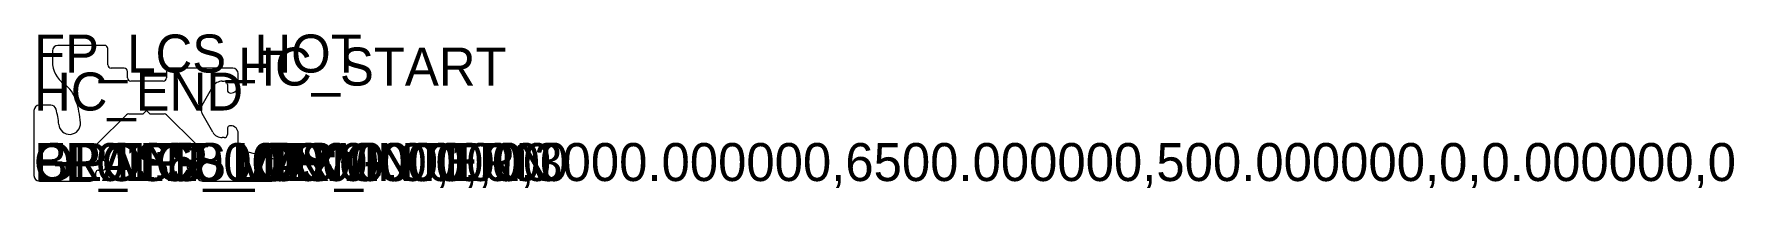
# Model space of a CAD drawing. Header units: metres. Extents: x -3 to 154, y -1 to 186.
# Drawn here: x -2.6 to 153.9, y 171.8 to 186.3 of the extents above.
import ezdxf

# ---------------------------------------------------------------- set-up
doc = ezdxf.new("R2010")
doc.units = ezdxf.units.M

msp = doc.modelspace()

# ---------------------------------------------------------------- linework, layer by layer
for p, q in [((-0.864452, 184.792045), (-0.864452, 183.792045)), ((3.935548, 185.292045), (-0.364452, 185.292045)), ((4.235548, 183.492045), (4.235548, 184.992045)), ((5.735435, 183.192045), (4.535548, 183.192045)), ((15.735435, 183.192045), (9.935435, 183.192045)), ((6.035435, 182.292045), (6.035435, 182.892045)), ((9.335435, 181.992045), (6.335435, 181.992045)), ((9.635435, 182.892045), (9.635435, 182.292045)), ((14.762785, 181.992045), (14.935435, 181.992045)), ((15.235435, 181.692045), (15.235435, 181.192045)), ((16.235435, 181.592045), (16.235435, 182.692045)), ((12.902422, 179.769802), (13.89676, 181.492045)), ((-2.564452, 179.292045), (-2.564452, 173.292045)), ((-1.018653, 179.792045), (-2.064452, 179.792045)), ((3.281881, 176.238492), (5.947567, 178.904177)), ((6.159699, 178.992045), (7.485435, 178.992045)), ((7.485435, 178.992045), (7.785435, 179.292045)), ((7.785435, 179.292045), (8.085435, 178.992045)), ((8.085435, 178.992045), (9.411171, 178.992045)), ((9.623303, 178.904177), (12.288988, 176.238492)), ((12.835435, 179.264288), (12.835435, 179.519802)), ((13.89676, 177.292045), (12.902422, 179.014288)), ((15.235435, 177.592045), (15.235435, 177.092045)), ((16.235435, 176.076064), (16.235435, 177.192045)), ((3.135435, 174.892045), (3.135435, 175.884938)), ((12.435435, 175.884938), (12.435435, 174.892045)), ((14.935435, 176.792045), (14.762785, 176.792045)), ((19.964844, 174.693108), (16.606025, 175.593101)), ((3.785435, 174.692045), (3.335435, 174.692045)), ((3.335435, 173.792045), (3.785435, 173.792045)), ((4.035435, 174.042045), (4.035435, 174.442045)), ((11.535435, 174.442045), (11.535435, 174.042045)), ((12.235435, 174.692045), (11.785435, 174.692045)), ((11.785435, 173.792045), (12.235435, 173.792045)), ((20.335435, 173.792045), (20.335435, 174.210146)), ((-2.064452, 172.792045), (2.635435, 172.792045)), ((3.135435, 173.292045), (3.135435, 173.592045)), ((12.435435, 173.592045), (12.435435, 173.292045)), ((12.934013, 172.792045), (19.335435, 172.792045))]:
    msp.add_line(p, q)
for centre, radius, start, end in [((-0.364452, 184.792045), 0.5, 90, 180), ((3.935548, 184.992045), 0.3, 0, 90), ((1.635548, 183.792045), 2.5, 180, 234.672086), ((4.535548, 183.492045), 0.3, 180, 270), ((5.735435, 182.892045), 0.3, 0, 90), ((9.935435, 182.892045), 0.3, 90, 180), ((15.735435, 182.692045), 0.5, 0, 90), ((-1.544855, 179.304837), 3, 17.585703, 54.672086), ((6.335435, 182.292045), 0.3, 180, 270), ((9.335435, 182.292045), 0.3, 270, 0), ((14.762785, 180.992045), 1, 90, 150), ((14.935435, 181.692045), 0.3, 0, 90), ((15.535435, 181.592045), 0.7, 270, 0), ((-7.264452, 177.492045), 9, 4.301222, 17.585703), ((15.535435, 181.192045), 0.3, 180, 270), ((-2.064452, 179.292045), 0.5, 90, 180), ((-1.018653, 179.292045), 0.5, 16.07665, 90), ((-7.264452, 177.492045), 7, 4.301222, 16.07665), ((6.159699, 178.692045), 0.3, 90, 135), ((9.411171, 178.692045), 0.3, 45, 90), ((13.335435, 179.519802), 0.5, 150, 180), ((13.335435, 179.264288), 0.5, 180, 210), ((0.713017, 178.092045), 1, 184.301222, 4.301222), ((14.762785, 177.792045), 1, 210, 270), ((14.935435, 177.092045), 0.3, 270, 0), ((15.535435, 177.592045), 0.3, 90, 180), ((15.535435, 177.192045), 0.7, 0, 90), ((3.635435, 175.884938), 0.5, 135, 180), ((11.935435, 175.884938), 0.5, 0, 45), ((16.735435, 176.076064), 0.5, 180, 255), ((3.335435, 174.892045), 0.2, 180, 270), ((3.335435, 173.592045), 0.2, 90, 180), ((3.785435, 174.442045), 0.25, 0, 90), ((3.785435, 174.042045), 0.25, 270, 0), ((11.785435, 174.442045), 0.25, 90, 180), ((11.785435, 174.042045), 0.25, 180, 270), ((12.235435, 174.892045), 0.2, 270, 0), ((12.235435, 173.592045), 0.2, 0, 90), ((19.335435, 173.792045), 1, 270, 0), ((19.835435, 174.210146), 0.5, 0, 75), ((-2.064452, 173.292045), 0.5, 180, 270), ((2.635435, 173.292045), 0.5, 270, 0), ((12.934013, 173.292045), 0.5, 180, 270)]:
    msp.add_arc(centre, radius, start, end)

# ---------------------------------------------------------------- texts
for tag, p in [('FP_LCS_HOT', (-2.564452, 182.792045)), ('HC_START', (16.235435, 181.592045)), ('HC_END', (-2.564452, 179.292045)), ('OPTI:500.000000,1,0,3000.000000,6500.000000,500.000000,0,0.000000,0', (-2.564452, 172.792045)), ('GLASS_MIN:0.000000', (-2.564452, 172.792045)), ('GLASS_MAX:0.000000', (-2.564452, 172.792045)), ('FRONT_VIEW', (-2.564452, 172.792045)), ('BL01:6800.000000,,1', (-2.564452, 172.792045)), ('FP_LCS_ORIG', (-2.564452, 172.792045)), ('FP_LCS_INTERN', (7.435548, 172.792045))]:
    msp.add_attdef(tag, p, '', height=3.5)

doc.saveas('drawing.dxf')
